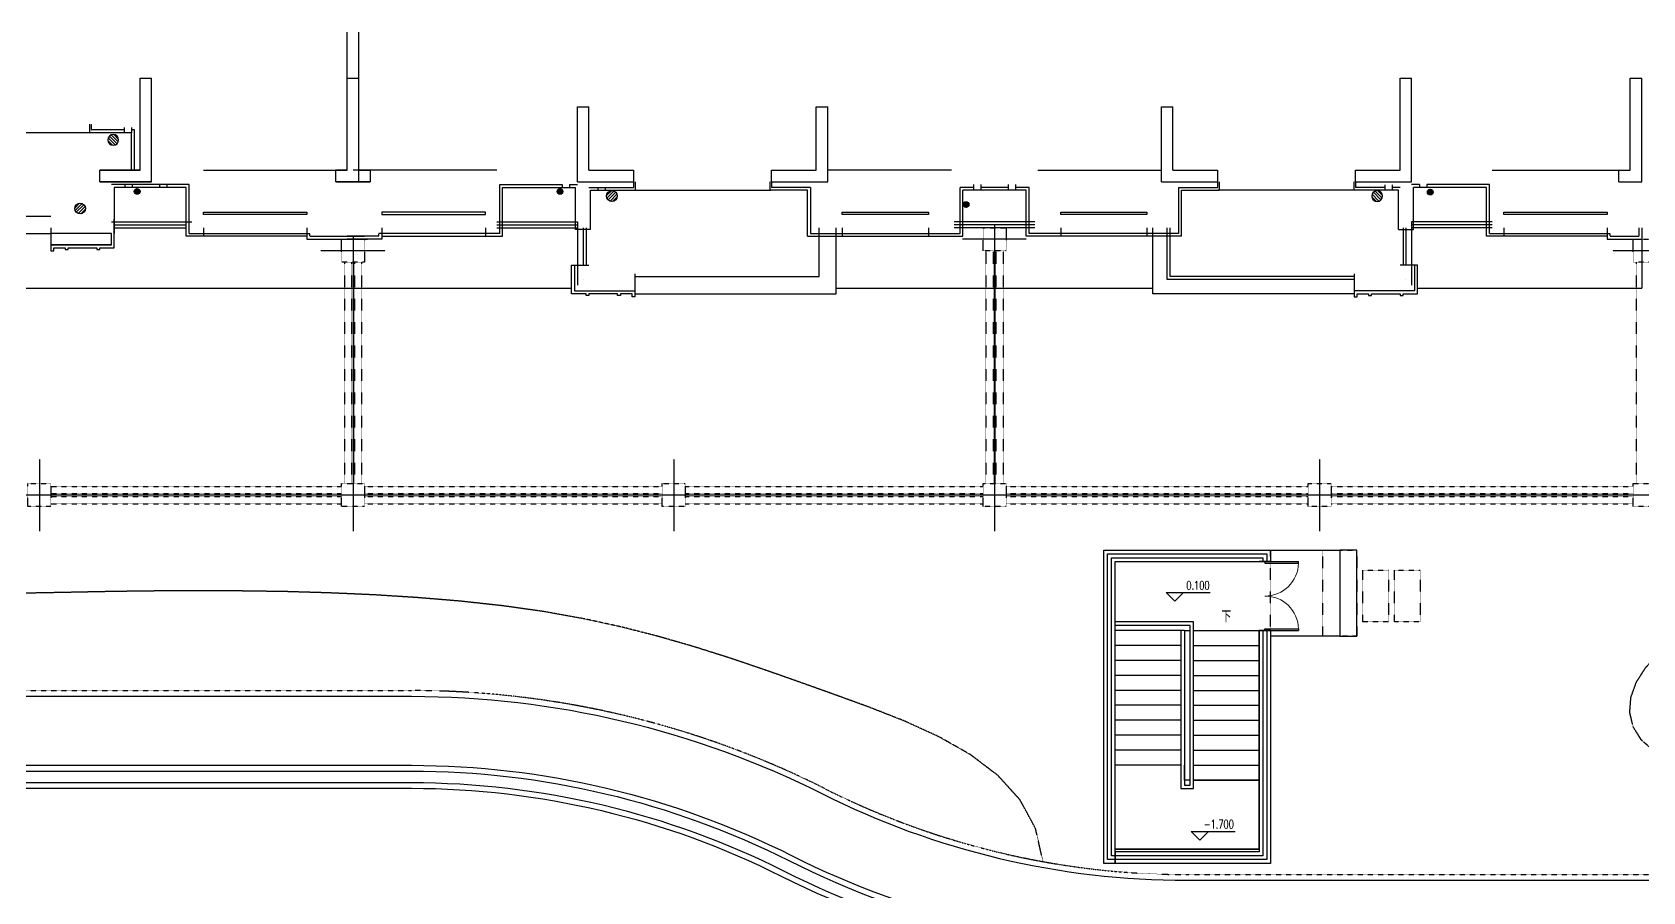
# Model space of a CAD drawing. Header units: millimetres. Extents: x -124346 to 101329, y -150859 to 114847.
# Drawn here: x -63169 to -35177, y -56495 to -41545 of the extents above; entities that cross this region are included whole.
import ezdxf

# ---------------------------------------------------------------- set-up
doc = ezdxf.new("R2010")
doc.units = ezdxf.units.MM
doc.linetypes.add('DASH', pattern=[0.35, 0.25, -0.1])
doc.linetypes.add('DOTE', pattern=[2.42, 2, -0.2, 0.02, -0.2])
for name, color, linetype in [('-2', 2, 'Continuous'), ('-4', 4, 'Continuous'), ('arch', 251, 'Continuous'), ('arthtext', 7, 'Continuous'), ('cont', 8, 'DASH'), ('la', 33, 'Continuous'), ('噢噢噢噢1', 1, 'Continuous')]:
    doc.layers.add(name, color=color, linetype=linetype)
doc.styles.add('_TCH_DIM', font='SIMPLEX', dxfattribs={"bigfont": 'GBCBIG'})

# ---------------------------------------------------------------- blocks, each defined once
blk = doc.blocks.new('sjhy2')
at = {"layer": '-2', "color": 0, "linetype": 'DASH', "ltscale": 0.001, "flags": 128}
for points in [[(33175, -200), (33175, -4250)], [(33225, -200), (33225, -4250)], [(22025, -400), (22025, -4250)], [(22075, -400), (22075, -4250)], [(16800, -4425), (21850, -4425)], [(16800, -4475), (21850, -4475)], [(22250, -4425), (27425, -4425)], [(22250, -4475), (27425, -4475)], [(27825, -4425), (33000, -4425)], [(27825, -4475), (33000, -4475)], [(33400, -4425), (38651, -4425)], [(33400, -4475), (38651, -4475)], [(39051, -4425), (44301, -4425)], [(39051, -4475), (44301, -4475)]]:
    blk.add_lwpolyline(points, dxfattribs=at)
at = {"layer": '-4', "color": 0, "linetype": 'DASH', "ltscale": 0.001, "flags": 128}
for points in [[(33000, 200), (33400, 200), (33400, -200), (33000, -200)], [(21850, 0), (22250, 0), (22250, -400), (21850, -400)], [(44301, 0), (44701, 0), (44701, -400), (44301, -400)], [(16400, -4250), (16800, -4250), (16800, -4650), (16400, -4650)], [(21850, -4250), (22250, -4250), (22250, -4650), (21850, -4650)], [(27425, -4250), (27825, -4250), (27825, -4650), (27425, -4650)], [(33000, -4250), (33400, -4250), (33400, -4650), (33000, -4650)], [(38651, -4250), (39051, -4250), (39051, -4650), (38651, -4650)], [(44301, -4250), (44701, -4250), (44701, -4650), (44301, -4650)]]:
    blk.add_lwpolyline(points, close=True, dxfattribs=at)
at = {"layer": 'la', "color": 0, "linetype": 'DASH', "ltscale": 0.001, "flags": 128}
for points in [[(33050, -200), (33050, -4250)], [(33350, -200), (33350, -4250)], [(21900, -400), (21900, -4250)], [(22200, -400), (22200, -4250)], [(44351, -400), (44351, -4250)], [(16800, -4300), (21850, -4300)], [(22250, -4300), (27425, -4300)], [(27825, -4300), (33000, -4300)], [(33400, -4300), (38651, -4300)], [(39051, -4300), (44301, -4300)], [(16800, -4600), (21850, -4600)], [(22250, -4600), (27425, -4600)], [(27825, -4600), (33000, -4600)], [(33400, -4600), (38651, -4600)], [(39051, -4600), (44301, -4600)]]:
    blk.add_lwpolyline(points, dxfattribs=at)
at = {"layer": '噢噢噢噢1', "color": 0, "linetype": 'DOTE', "ltscale": 0.3}
blk.add_line((72777, -4450), (-50, -4450), dxfattribs=at)
at = {"layer": '噢噢噢噢1', "color": 0, "linetype": 'DOTE', "ltscale": 0.3, "flags": 128}
for points in [[(22050, 50), (22050, -5075)], [(33200, 250), (33200, -5075)], [(22607, -200), (21493, -200)], [(33757, 0), (32643, 0)], [(45058, -200), (43944, -200)], [(16600, -3825), (16600, -5075)], [(22050, -3825), (22050, -5075)], [(27625, -3825), (27625, -5075)], [(33200, -3825), (33200, -5075)], [(38851, -3825), (38851, -5075)]]:
    blk.add_lwpolyline(points, dxfattribs=at)
blk = doc.blocks.new('$TwtSys$00000141')
for p, q in [((-94, 8), (-10, 92)), ((-94, 8), (-10, 92)), ((-87, -35), (35, 87)), ((-87, -35), (35, 87)), ((-66, -66), (66, 66)), ((-66, -66), (66, 66)), ((-32, -87), (88, 33)), ((-32, -87), (88, 33)), ((11, -92), (92, -11)), ((11, -92), (92, -11))]:
    blk.add_line(p, q)
blk.add_circle((0, 0), 94)
blk.add_circle((0, 0), 94)
blk = doc.blocks.new('A$C58407A92')
at = {"layer": 'arch'}
h = blk.add_hatch(dxfattribs=at)
h.set_pattern_fill('ANSI31', color=251, scale=5, angle=180, style=0)
h.set_pattern_definition([(45, (770886.115, 304234.304), (-5.612660076, 5.612660076), [])])
h.paths.add_polyline_path([(17848, -13519, 1), (17948, -13519, 1)])
h = blk.add_hatch(dxfattribs=at)
h.set_pattern_fill('ANSI31', color=251, scale=5, angle=180, style=0)
h.set_pattern_definition([(45, (770886.412, 304234.304), (-5.612660076, 5.612660076), [])])
h.paths.add_polyline_path([(17848, -13519, 1), (17948, -13519, 1)])
h = blk.add_hatch(dxfattribs=at)
h.set_pattern_fill('ANSI31', color=251, scale=5, angle=180, style=0)
h.set_pattern_definition([(45, (778236.115, 304234.304), (-5.612660076, 5.612660076), [])])
h.paths.add_polyline_path([(25198, -13519, 1), (25298, -13519, 1)])
h = blk.add_hatch(dxfattribs=at)
h.set_pattern_fill('ANSI31', color=251, scale=5, angle=180, style=0)
h.set_pattern_definition([(45, (778236.412, 304234.304), (-5.612660076, 5.612660076), [])])
h.paths.add_polyline_path([(25198, -13519, 1), (25298, -13519, 1)])
h = blk.add_hatch(dxfattribs=at)
h.set_pattern_fill('ANSI31', color=251, scale=5, angle=180, style=0)
h.set_pattern_definition([(45, (785293.115, 304004.804), (-5.612660076, 5.612660076), [])])
h.paths.add_polyline_path([(32255, -13748, 1), (32355, -13748, 1)])
h = blk.add_hatch(dxfattribs=at)
h.set_pattern_fill('ANSI31', color=251, scale=5, angle=180, style=0)
h.set_pattern_definition([(45, (785293.412, 304004.804), (-5.612660076, 5.612660076), [])])
h.paths.add_polyline_path([(32255, -13748, 1), (32355, -13748, 1)])
h = blk.add_hatch(dxfattribs=at)
h.set_pattern_fill('ANSI31', color=251, scale=5, angle=180, style=0)
h.set_pattern_definition([(45, (793361.615, 304223.304), (-5.612660076, 5.612660076), [])])
h.paths.add_polyline_path([(40324, -13530, 1), (40424, -13530, 1)])
h = blk.add_hatch(dxfattribs=at)
h.set_pattern_fill('ANSI31', color=251, scale=5, angle=180, style=0)
h.set_pattern_definition([(45, (793361.912, 304223.304), (-5.612660076, 5.612660076), [])])
h.paths.add_polyline_path([(40324, -13530, 1), (40424, -13530, 1)])
at = {"layer": 'arch', "color": 251}
for p, q in [((21550, -13150), (21550, -10750)), ((21750, -13350), (21750, -10750)), ((17950, -11550), (18150, -11550)), ((17950, -13150), (17950, -11550)), ((17950, -11550), (18150, -11550)), ((17950, -12250), (17950, -11550)), ((17950, -11550), (18150, -11550)), ((17950, -13150), (17950, -11550)), ((18150, -13350), (18150, -11550)), ((18150, -13350), (18150, -11550)), ((18150, -13350), (18150, -11550)), ((21550, -11550), (21750, -11550)), ((21550, -13150), (21550, -11550)), ((21550, -11550), (21750, -11550)), ((21550, -13150), (21550, -11550)), ((21750, -13150), (21750, -11550)), ((21750, -13150), (21750, -11550)), ((39850, -13150), (39850, -11550)), ((39850, -11550), (40050, -11550)), ((39850, -11550), (40050, -11550)), ((39850, -13150), (39850, -11550)), ((40050, -13350), (40050, -11550)), ((40050, -13350), (40050, -11550)), ((43850, -13150), (43850, -11550)), ((43850, -11550), (44050, -11550)), ((43850, -11550), (44050, -11550)), ((43850, -13150), (43850, -11550)), ((44050, -13350), (44050, -11550)), ((44050, -13350), (44050, -11550)), ((17950, -13150), (17950, -12250)), ((25550, -13350), (25550, -12050)), ((25550, -12050), (25750, -12050)), ((25550, -12050), (25750, -12050)), ((25550, -13350), (25550, -12050)), ((25750, -13150), (25750, -12050)), ((25750, -13150), (25750, -12050)), ((29700, -13150), (29700, -12050)), ((29700, -12050), (29900, -12050)), ((29700, -12050), (29900, -12050)), ((29700, -13150), (29700, -12050)), ((29900, -13350), (29900, -12050)), ((29900, -13350), (29900, -12050)), ((35700, -13350), (35700, -12050)), ((35700, -12050), (35900, -12050)), ((35700, -12050), (35900, -12050)), ((35700, -13350), (35700, -12050)), ((35900, -13150), (35900, -12050)), ((35900, -13150), (35900, -12050)), ((17672, -12450), (17100, -12450)), ((17850, -12450), (17800, -12450)), ((17850, -13150), (17850, -12450)), ((17250, -13350), (17250, -13150)), ((17950, -13150), (17250, -13150)), ((17250, -13350), (17250, -13150)), ((17250, -13150), (17950, -13150)), ((17250, -13350), (17250, -13150)), ((17250, -13150), (17950, -13150)), ((19050, -13150), (21350, -13150)), ((21350, -13350), (21350, -13150)), ((21550, -13150), (21350, -13150)), ((21350, -13350), (21350, -13150)), ((21350, -13150), (21550, -13150)), ((21350, -13350), (21350, -13150)), ((21350, -13150), (21550, -13150)), ((24150, -13150), (21650, -13150)), ((21750, -13150), (21950, -13150)), ((21750, -13150), (21950, -13150)), ((21950, -13150), (21950, -13350)), ((21950, -13150), (21950, -13350)), ((25750, -13150), (26525, -13150)), ((25750, -13150), (26525, -13150)), ((26525, -13150), (26525, -13350)), ((26525, -13150), (26525, -13350)), ((28925, -13150), (29700, -13150)), ((28925, -13350), (28925, -13150)), ((28925, -13350), (28925, -13150)), ((28925, -13150), (29700, -13150)), ((35900, -13150), (36675, -13150)), ((35900, -13150), (36675, -13150)), ((36675, -13150), (36675, -13350)), ((36675, -13150), (36675, -13350)), ((39075, -13150), (39850, -13150)), ((39075, -13350), (39075, -13150)), ((39075, -13350), (39075, -13150)), ((39075, -13150), (39850, -13150)), ((41450, -13150), (43850, -13150)), ((43650, -13150), (43850, -13150)), ((43650, -13350), (43650, -13150)), ((43650, -13350), (43650, -13150)), ((43650, -13150), (43850, -13150)), ((18150, -13350), (17250, -13350)), ((17250, -13350), (18150, -13350)), ((17250, -13350), (18150, -13350)), ((18800, -13400), (17450, -13400)), ((18800, -14250), (18800, -13400)), ((21750, -13350), (21350, -13350)), ((21950, -13350), (21350, -13350)), ((21350, -13350), (21650, -13350)), ((21650, -13350), (21950, -13350)), ((24200, -14250), (24200, -13400)), ((24200, -13400), (25286, -13400)), ((25414, -13400), (25550, -13400)), ((25550, -13350), (26525, -13350)), ((25550, -13350), (26525, -13350)), ((28925, -13350), (29900, -13350)), ((28925, -13350), (29900, -13350)), ((35700, -13350), (36675, -13350)), ((35700, -13350), (36675, -13350)), ((39075, -13350), (40050, -13350)), ((39075, -13350), (40050, -13350)), ((40186, -13400), (40050, -13400)), ((41400, -13400), (40314, -13400)), ((41400, -14250), (41400, -13400)), ((43650, -13350), (44050, -13350)), ((43650, -13350), (44050, -13350)), ((25750, -13450), (26525, -13450)), ((29600, -13450), (28925, -13450)), ((29600, -13450), (29600, -14250)), ((32200, -14250), (32200, -13450)), ((32436, -13450), (32200, -13450)), ((33036, -13450), (32564, -13450)), ((33400, -13450), (33164, -13450)), ((33400, -14250), (33400, -13450)), ((36000, -13450), (36675, -13450)), ((36000, -13450), (36000, -14250)), ((39586, -13450), (39075, -13450)), ((39850, -13450), (39714, -13450)), ((11650, -13950), (16400, -13950)), ((11650, -14250), (16400, -14250)), ((17450, -14050), (18850, -14050)), ((17500, -14100), (18750, -14100)), ((17500, -14150), (18750, -14150)), ((18800, -14250), (20900, -14250)), ((24200, -14250), (22100, -14250)), ((29600, -14250), (32200, -14250)), ((36000, -14250), (33400, -14250)), ((41400, -14250), (43500, -14250)), ((20900, -14300), (21850, -14300)), ((22100, -14300), (21550, -14300)), ((43500, -14300), (44000, -14300)), ((44050, -14350), (44050, -15200)), ((-1300, -15200), (25450, -15200)), ((30050, -15200), (35550, -15200)), ((40157, -15200), (44050, -15200))]:
    blk.add_line(p, q, dxfattribs=at)
at = {"layer": 'arch', "color": 251, "linetype": 'DASH'}
for p, q in [((17070, -12500), (15030, -12500)), ((17100, -12350), (17100, -12450)), ((26525, -13350), (26525, -13450)), ((28925, -13350), (28925, -13450)), ((36675, -13350), (36675, -13450)), ((39075, -13350), (39075, -13450)), ((40186, -13400), (40050, -13400)), ((41400, -13400), (40314, -13400)), ((26555, -13500), (28918, -13500)), ((39045, -13500), (36682, -13500)), ((41400, -14250), (41400, -13450)), ((18800, -14250), (20900, -14250)), ((20900, -14300), (20900, -14250)), ((20900, -14300), (20900, -14250)), ((24200, -14250), (22100, -14250)), ((22100, -14300), (22100, -14250)), ((22100, -14300), (22100, -14250)), ((41400, -14250), (43500, -14250)), ((43500, -14300), (43500, -14250)), ((43500, -14300), (43500, -14250)), ((44000, -14150), (44000, -14300))]:
    blk.add_line(p, q, dxfattribs=at)
at = {"layer": 'arch', "color": 251, "ltscale": 0.5}
for p, q in [((17070, -12350), (17070, -12500)), ((17800, -12500), (17070, -12500)), ((17672, -12405), (17672, -12500)), ((17800, -12405), (17800, -12501)), ((17800, -13150), (17800, -12500)), ((17686, -13400), (17686, -13450)), ((17814, -13400), (17814, -13450)), ((18286, -13397), (18286, -13450)), ((18414, -13397), (18414, -13450)), ((25286, -13397), (25286, -13450)), ((25414, -13397), (25414, -13450)), ((26555, -13350), (26555, -13500)), ((28895, -13350), (28895, -13500)), ((32436, -13397), (32436, -13500)), ((32564, -13397), (32564, -13500)), ((33036, -13397), (33036, -13500)), ((33164, -13397), (33164, -13500)), ((36705, -13350), (36705, -13500)), ((39045, -13350), (39045, -13500)), ((39586, -13405), (39586, -13500)), ((39714, -13405), (39714, -13500)), ((40186, -13397), (40186, -13450)), ((40314, -13397), (40314, -13450)), ((18750, -13450), (17500, -13450)), ((17500, -13450), (17500, -14250)), ((17500, -13450), (17500, -14250)), ((18750, -14300), (18750, -13450)), ((24250, -14300), (24250, -13450)), ((24250, -13450), (25520, -13450)), ((25520, -14180), (25520, -13450)), ((25520, -14180), (25520, -13450)), ((25780, -13500), (26555, -13500)), ((25780, -14180), (25780, -13500)), ((25780, -14180), (25780, -13500)), ((25907, -13450), (25907, -13500)), ((26035, -13450), (26035, -13500)), ((29550, -13500), (28895, -13500)), ((29550, -14300), (29550, -13500)), ((33350, -13500), (32250, -13500)), ((32250, -14300), (32250, -13500)), ((33350, -14300), (33350, -13500)), ((36050, -13500), (36705, -13500)), ((36050, -14300), (36050, -13500)), ((39820, -13500), (39045, -13500)), ((39820, -14180), (39820, -13500)), ((41350, -13450), (40080, -13450)), ((41350, -13450), (40080, -13450)), ((40080, -14180), (40080, -13450)), ((41350, -14300), (41350, -13450)), ((41350, -14300), (41350, -13500)), ((19050, -14150), (19050, -14300)), ((20850, -14150), (20850, -14300)), ((22150, -14150), (22150, -14300)), ((23950, -14150), (23950, -14300)), ((25780, -14180), (25520, -14180)), ((25780, -14180), (25520, -14180)), ((30150, -14150), (30150, -14300)), ((31650, -14150), (31650, -14300)), ((33950, -14150), (33950, -14300)), ((35450, -14150), (35450, -14300)), ((39820, -14180), (40080, -14180)), ((41650, -14150), (41650, -14300)), ((43450, -14150), (43450, -14300)), ((44050, -14150), (44050, -14350)), ((44050, -14150), (44050, -14350)), ((17450, -14450), (16400, -14450)), ((20850, -14300), (18750, -14300)), ((20850, -14300), (18750, -14300)), ((20850, -14300), (20850, -14350)), ((20850, -14300), (20850, -14350)), ((20850, -14350), (21900, -14350)), ((22150, -14350), (21550, -14350)), ((22150, -14300), (22150, -14350)), ((22150, -14300), (24250, -14300)), ((22150, -14300), (22150, -14350)), ((22150, -14300), (24250, -14300)), ((29550, -14300), (32250, -14300)), ((36050, -14300), (33350, -14300)), ((43450, -14300), (41350, -14300)), ((43450, -14300), (41350, -14300)), ((43450, -14300), (43450, -14350)), ((43450, -14300), (43450, -14350)), ((43450, -14350), (44050, -14350)), ((25500, -14800), (25500, -15250)), ((40100, -14800), (40100, -15250)), ((25500, -15250), (26550, -15250)), ((40100, -15250), (39050, -15250))]:
    blk.add_line(p, q, dxfattribs=at)
at = {"layer": 'arch', "color": 251}
for points in [[(32050, -13150), (29900, -13150)], [(33550, -13150), (35700, -13150)], [(20850, -13880), (20850, -13920), (19050, -13920), (19050, -13880), (20850, -13880)], [(22150, -13880), (22150, -13920), (23950, -13920), (23950, -13880), (22150, -13880)], [(31650, -13880), (31650, -13920), (30150, -13920), (30150, -13880), (31650, -13880)], [(35450, -13880), (35450, -13920), (33950, -13920), (33950, -13880), (35450, -13880)], [(43450, -13880), (43450, -13920), (41650, -13920), (41650, -13880), (43450, -13880)], [(16400, -14150), (16400, -14550), (16450, -14550), (16450, -14500), (16650, -14500), (16650, -14530), (16700, -14530), (16700, -14500), (17200, -14500), (17200, -14530), (17250, -14530), (17250, -14500), (17500, -14500), (17500, -14000), (17500, -14000)], [(24150, -14050), (25550, -14050)], [(24150, -14100), (25550, -14100)], [(24150, -14150), (25550, -14150)], [(25550, -14050), (25550, -15150), (25550, -15150), (25550, -15150)], [(25650, -14150), (25650, -14800)], [(25700, -14150), (25700, -14800)], [(26550, -15300), (30050, -15300), (30050, -14150)], [(26550, -15000), (29750, -15000), (29750, -14150)], [(33500, -14050), (32100, -14050)], [(33500, -14100), (32100, -14100)], [(33500, -14150), (32100, -14150)], [(39050, -15300), (35550, -15300), (35550, -14150)], [(39050, -15050), (35800, -15050), (35800, -14150)], [(39050, -15000), (35850, -15000), (35850, -14150)], [(39900, -14150), (39900, -14800)], [(39950, -14150), (39950, -14800)], [(40050, -14050), (40050, -15150), (40050, -15150), (40050, -15150)], [(41449, -14050), (40050, -14050)], [(41449, -14100), (40050, -14100)], [(41449, -14150), (40050, -14150)], [(26550, -14950), (26550, -15350), (26500, -15350), (26500, -15300), (26300, -15300), (26300, -15330), (26250, -15330), (26250, -15300), (25750, -15300), (25750, -15330), (25700, -15330), (25700, -15300), (25450, -15300), (25450, -14800), (25750, -14800)], [(39050, -14950), (39050, -14950), (39050, -15350), (39100, -15350), (39100, -15300), (39300, -15300), (39300, -15330), (39350, -15330), (39350, -15300), (39850, -15300), (39850, -15330), (39900, -15330), (39900, -15300), (40150, -15300), (40150, -14800), (39850, -14800)], [(25650, -15050), (25650, -15050)], [(39950, -15050), (39950, -15050)]]:
    blk.add_lwpolyline(points, dxfattribs=at)
at = {"layer": 'arch', "color": 251, "ltscale": 0.5}
blk.add_lwpolyline([(17450, -14250), (16400, -14250), (16400, -14450), (17450, -14450)], close=True, dxfattribs=at)
at = {"layer": 'arch', "color": 251}
for centre in [(17898, -13519), (17898, -13519), (25248, -13519), (25248, -13519), (32305, -13748), (32305, -13748), (40374, -13530), (40374, -13530)]:
    blk.add_circle(centre, 50, dxfattribs=at)
at = {"layer": 'arch', "color": 251, "xscale": -1, "rotation": 1.360703549835307e-08}
for p in [(17483, -12623), (39450, -13600)]:
    blk.add_blockref('$TwtSys$00000141', p, dxfattribs=at)
at = {"layer": 'arch', "color": 251}
for p in [(26150, -13600), (26150, -13600), (16907, -13816), (16907, -13816)]:
    blk.add_blockref('$TwtSys$00000141', p, dxfattribs=at)
blk = doc.blocks.new('$DorLib2D$00000002')
at = {"color": 0}
for p, q in [((-0.5, 0), (-0.5, 0.4875)), ((-0.475, 0.4875), (-0.5, 0.4875)), ((-0.475, 0), (-0.475, 0.4875)), ((0.475, 0), (0.475, 0.4875)), ((0.475, 0.4875), (0.5, 0.4875)), ((0.5, 0), (0.5, 0.4875)), ((-0.5, 0), (-0.475, 0)), ((0.5, 0), (0.475, 0))]:
    blk.add_line(p, q, dxfattribs=at)
at = {"color": 0, "lineweight": 13}
for centre, start, end in [((-0.4875, 0), 0, 88.53072), ((0.4875, 0), 91.46928, 180)]:
    blk.add_arc(centre, 0.4875, start, end, dxfattribs=at)
blk = doc.blocks.new('ltk')
at = {"layer": 'arch', "color": 251}
for p, q in [((0, 0), (2900, 0)), ((0, -5450), (0, 0)), ((2900, 0), (2900, -200)), ((2900, 0), (2900, -200)), ((67, -67), (2833, -67)), ((67, -5383), (67, -67)), ((133, -133), (2767, -133)), ((133, -5317), (133, -133)), ((200, -200), (2700, -200)), ((200, -5250), (200, -200)), ((2900, -200), (2700, -200)), ((2700, -200), (2700, -200)), ((2700, -200), (2900, -200)), ((2700, -200), (2800, -200)), ((2767, -133), (2767, -200)), ((2833, -67), (2833, -200)), ((1560, -1250), (200, -1250)), ((200, -1310), (200, -1250)), ((1500, -1310), (200, -1310)), ((1500, -4090), (1500, -1310)), ((1560, -4150), (1560, -1250)), ((1340, -1400), (200, -1400)), ((1340, -1660), (200, -1660)), ((1400, -1400), (1340, -1400)), ((1340, -1400), (1340, -4150)), ((1400, -1400), (1340, -1400)), ((1400, -1400), (1400, -2070)), ((1400, -1400), (1400, -4090)), ((1400, -1400), (1500, -1400)), ((1500, -4000), (1500, -1400)), ((1560, -1400), (2700, -1400)), ((1560, -1660), (2700, -1660)), ((2900, -1400), (2700, -1400)), ((2700, -1400), (2900, -1400)), ((2700, -1400), (2900, -1400)), ((2700, -1400), (2700, -5250)), ((2700, -4000), (2700, -1400)), ((2767, -1400), (2767, -5317)), ((2833, -1400), (2833, -5383)), ((2900, -1400), (2900, -5450)), ((1340, -1920), (200, -1920)), ((1560, -1920), (2700, -1920)), ((1340, -2180), (200, -2180)), ((1400, -2070), (1400, -3740)), ((1560, -2180), (2700, -2180)), ((1340, -2440), (200, -2440)), ((1560, -2440), (2700, -2440)), ((1340, -2700), (200, -2700)), ((1560, -2700), (2700, -2700)), ((1340, -2960), (200, -2960)), ((1560, -2960), (2700, -2960)), ((1340, -3220), (200, -3220)), ((1560, -3220), (2700, -3220)), ((1340, -3480), (200, -3480)), ((1560, -3480), (2700, -3480)), ((1340, -3740), (200, -3740)), ((1340, -3740), (200, -3740)), ((1400, -4000), (1400, -3740)), ((1560, -3740), (2700, -3740)), ((1340, -4150), (1560, -4150)), ((1500, -4000), (1400, -4000)), ((1400, -4090), (1500, -4090)), ((1560, -4000), (2700, -4000)), ((2700, -4000), (1560, -4000)), ((2700, -5200), (2700, -4000)), ((2767, -5317), (133, -5317)), ((200, -5200), (2700, -5200)), ((200, -5450), (200, -5250)), ((200, -5250), (200, -5450)), ((2700, -5250), (200, -5250)), ((2900, -5450), (0, -5450)), ((2833, -5383), (67, -5383))]:
    blk.add_line(p, q, dxfattribs=at)
for points in [[(2900, 0), (4100, 0), (4100, -1500), (2900, -1500)], [(2700, -5200), (200, -5200)]]:
    blk.add_lwpolyline(points, dxfattribs=at)
blk.add_lwpolyline([(4100, -1500), (4400, -1500), (4400, 0), (4100, 0)], close=True, dxfattribs=at)
at = {"layer": 'arthtext', "color": 251}
for p, q in [((1237, -890), (1087, -740)), ((1087, -740), (1849, -740)), ((1237, -890), (1387, -740)), ((1670, -5045), (1520, -4895)), ((1520, -4895), (2283, -4895)), ((1670, -5045), (1820, -4895))]:
    blk.add_line(p, q, dxfattribs=at)
blk.add_lwpolyline([(2100, -1320, 0, 0, 0), (2100, -4650, 0, 0, 0), (800, -4650, 0, 0, 0), (800, -1760, 48, 0, 0), (800, -1580, 0, 0, 0)], format="xyseb", dxfattribs=at)
at = {"layer": 'arch', "color": 251, "xscale": -1200, "yscale": 1200, "zscale": -1200, "rotation": 270}
blk.add_blockref('$DorLib2D$00000002', (2800, -800), dxfattribs=at)
at = {"layer": 'arthtext', "color": 251, "style": '_TCH_DIM', "width": 0.705882}
for s, p in [('0.100', (1434, -688)), ('-1.700', (1738, -4842))]:
    blk.add_text(s, height=148.8, dxfattribs=at).set_placement(p)
at = {"layer": 'arthtext', "color": 251, "style": '_TCH_DIM'}
blk.add_text('下', height=203, dxfattribs=at).set_placement((2043, -1257))

msp = doc.modelspace()

# ---------------------------------------------------------------- linework, layer by layer
at = {"layer": '-2', "color": 251, "linetype": 'DASH', "ltscale": 0.001}
for p, q in [((-41645, -50551), (-40445, -50551)), ((-41645, -52051), (-41645, -50551)), ((-40445, -50551), (-40445, -52051)), ((-40445, -52051), (-41645, -52051)), ((-73543, -52995), (-56580, -52995)), ((-73543, -54395), (-56580, -54395)), ((-43099, -56195), (-3159, -56195))]:
    msp.add_line(p, q, dxfattribs=at)
at = {"layer": '-2', "color": 251, "linetype": 'DASH', "ltscale": 0.001, "flags": 128}
msp.add_lwpolyline([(-40445, -50551), (-40145, -50551), (-40145, -52051), (-40445, -52051)], dxfattribs=at)
for points in [[(-40045, -51801), (-40045, -50901), (-39595, -50901), (-39595, -51801)], [(-39495, -51801), (-39495, -50901), (-39045, -50901), (-39045, -51801)]]:
    msp.add_lwpolyline(points, close=True, dxfattribs=at)
at = {"layer": '-2', "color": 251, "linetype": 'DASH', "ltscale": 0.001}
msp.add_lwpolyline([(-56580, -52995, -0.117052), (-49390, -54702, 0.117052), (-43099, -56195, 0.117052)], format="xyb", dxfattribs=at)
at = {"layer": 'cont', "color": 251, "linetype": 'DASH', "flags": 128}
msp.add_lwpolyline([(-45601, -55969), (-45732, -55391), (-46000, -54896), (-46383, -54474), (-46859, -54112), (-47406, -53801), (-48001, -53529), (-48624, -53284), (-49252, -53056), (-49867, -52836), (-50473, -52623), (-51075, -52420), (-51679, -52229), (-52294, -52052), (-52925, -51890), (-53579, -51747), (-54263, -51624), (-54981, -51522), (-55723, -51441), (-56481, -51378), (-57241, -51330), (-57994, -51297), (-58729, -51275), (-59435, -51264), (-60100, -51259), (-60718, -51260), (-61299, -51266), (-61859, -51274), (-62413, -51285), (-62974, -51296), (-63559, -51306), (-64182, -51315), (-64858, -51320), (-65596, -51322), (-66386, -51320), (-67211, -51314), (-68054, -51306), (-68900, -51294), (-69731, -51281), (-70532, -51265), (-71286, -51248), (-71979, -51230), (-72614, -51210), (-73195, -51189), (-73725, -51167), (-74211, -51142), (-74656, -51116), (-75065, -51087), (-75442, -51056), (-75793, -51021), (-76129, -50971), (-76462, -50897), (-76802, -50785), (-77161, -50626), (-77551, -50407), (-77984, -50117), (-78471, -49745)], dxfattribs=at)
msp.add_lwpolyline([(-34597, -52122), (-34248, -51929), (-33846, -51766), (-33399, -51628), (-32912, -51515), (-32392, -51422), (-31842, -51349), (-31271, -51291), (-30682, -51247), (-30082, -51215), (-29468, -51194), (-28839, -51187), (-28193, -51193), (-27529, -51213), (-26843, -51249), (-26134, -51302), (-25400, -51372), (-24641, -51460), (-23864, -51560), (-23080, -51667), (-22298, -51776), (-21529, -51882), (-20781, -51978), (-20065, -52060), (-19390, -52122), (-18764, -52159), (-18176, -52173), (-17617, -52165), (-17073, -52137), (-16534, -52091), (-15988, -52029), (-15423, -51952), (-14827, -51864), (-14192, -51766), (-13528, -51665), (-12847, -51565), (-12161, -51474), (-11484, -51397), (-10828, -51341), (-10206, -51313), (-9630, -51318), (-9111, -51360), (-8651, -51439), (-8246, -51551), (-7897, -51692), (-7601, -51860), (-7357, -52051), (-7164, -52262), (-7020, -52489), (-6924, -52729), (-6881, -52975), (-6894, -53221), (-6969, -53461), (-7110, -53688), (-7321, -53895), (-7607, -54075), (-7973, -54223), (-8421, -54332), (-8941, -54406), (-9522, -54447), (-10153, -54460), (-10821, -54447), (-11516, -54413), (-12225, -54360), (-12937, -54293), (-13643, -54216), (-14343, -54133), (-15042, -54052), (-15743, -53977), (-16450, -53915), (-17165, -53872), (-17893, -53853), (-18637, -53865), (-19399, -53911), (-20177, -53986), (-20965, -54083), (-21760, -54193), (-22558, -54309), (-23353, -54424), (-24143, -54529), (-24922, -54618), (-25687, -54684), (-26438, -54729), (-27176, -54754), (-27902, -54764), (-28616, -54761), (-29319, -54748), (-30012, -54727), (-30697, -54702), (-31371, -54674), (-32026, -54640), (-32651, -54596), (-33237, -54536), (-33772, -54457), (-34247, -54353), (-34649, -54221), (-34970, -54056), (-35201, -53855), (-35344, -53625), (-35403, -53375), (-35383, -53113), (-35288, -52848), (-35122, -52589), (-34891, -52344)], close=True, dxfattribs=at)
at = {"layer": 'la', "color": 251, "linetype": 'DASH', "ltscale": 0.001}
msp.add_line((-40745, -50551), (-40745, -52051), dxfattribs=at)
at = {"layer": 'la', "color": 251}
for p, q in [((-73543, -53095), (-56580, -53095)), ((-43099, -56295), (-3259, -56295))]:
    msp.add_line(p, q, dxfattribs=at)
for points in [[(-84243, -43995, 0.414214), (-73543, -54695), (-56580, -54695, -0.117052), (-50154, -56220, 0.117052), (-43099, -57895), (-3259, -57895)], [(-84143, -43995, 0.414214), (-73543, -54595), (-56580, -54595, -0.117052), (-50109, -56131, 0.117052), (-43099, -57795), (-3159, -57795)], [(-83943, -43995, 0.414214), (-73543, -54395), (-56580, -54395, -0.117052), (-50019, -55952, 0.117052), (-43099, -57595), (-3159, -57595)], [(-83843, -43995, 0.414214), (-73543, -54295), (-56580, -54295, -0.117052), (-49974, -55863, 0.117052), (-43099, -57495), (-3259, -57495)], [(-56580, -53095, -0.117052), (-49435, -54791, 0.117052), (-43099, -56295, 0.117052)]]:
    msp.add_lwpolyline(points, format="xyb", dxfattribs=at)

# ---------------------------------------------------------------- block references
at = {"layer": '-2', "color": 251, "linetype": 'DASH'}
msp.add_blockref('sjhy2', (-79644, -45145), dxfattribs=at)
at = {"layer": 'arch', "color": 251, "ltscale": 0.001}
msp.add_blockref('A$C58407A92', (-79244, -30795), dxfattribs=at)
at = {"layer": 'arch', "color": 251, "linetype": 'DASH', "ltscale": 0.001}
msp.add_blockref('ltk', (-44545, -50551, 5200), dxfattribs=at)

doc.saveas('drawing.dxf')
